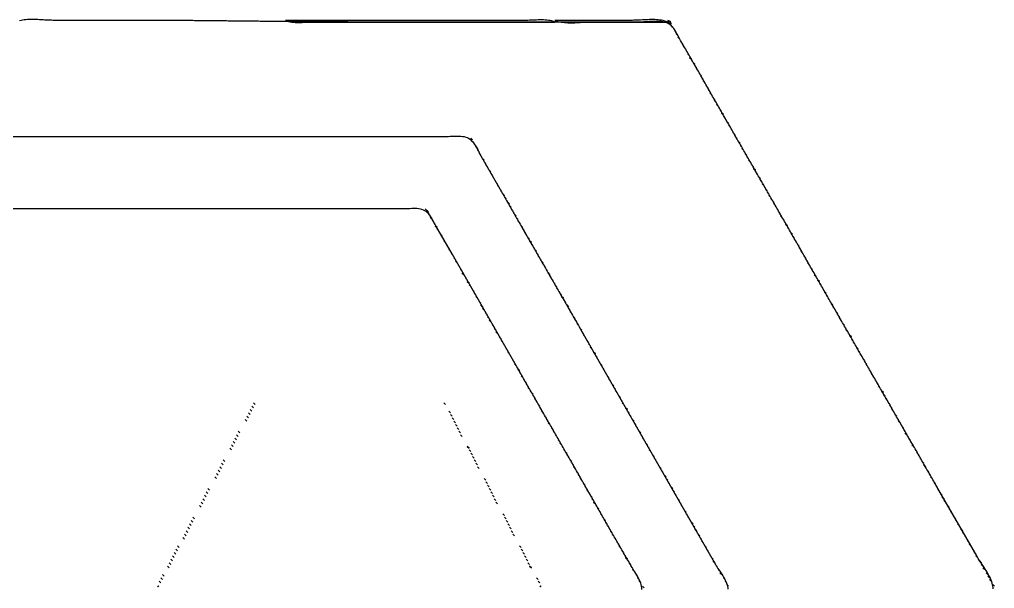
# Model space of a CAD drawing. Extents: x 18 to 1089, y 26 to 701.
# Drawn here: x 510 to 1089, y 363 to 701 of the extents above; entities that cross this region are included whole.
import ezdxf

# ---------------------------------------------------------------- set-up
doc = ezdxf.new("R2010")
doc.units = 0
for name, color, linetype in [('C11', 11, 'CONTINUOUS'), ('C231', 231, 'CONTINUOUS'), ('C240', 240, 'CONTINUOUS'), ('C241', 241, 'CONTINUOUS'), ('C254', 254, 'CONTINUOUS')]:
    doc.layers.add(name, color=color, linetype=linetype)

msp = doc.modelspace()

# ---------------------------------------------------------------- linework, layer by layer
at = {"layer": 'C11'}
for points in [[(897, 697), (898, 696), (897, 697)], [(901, 690), (902, 689), (901, 690)], [(904, 685), (905, 684), (904, 685)], [(908, 678), (909, 677), (908, 678)], [(912, 671), (913, 670), (912, 671)], [(916, 664), (917, 663), (916, 664)], [(920, 657), (921, 656), (920, 657)], [(924, 650), (925, 649), (924, 650)], [(928, 643), (929, 642), (928, 643)], [(931, 638), (932, 637), (931, 638)], [(935, 631), (936, 630), (935, 631)], [(781, 625), (782, 624), (781, 625)], [(939, 624), (940, 623), (939, 624)], [(785, 618), (786, 617), (785, 618)], [(943, 617), (944, 616), (943, 617)], [(789, 611), (790, 610), (789, 611)], [(947, 610), (948, 609), (947, 610)], [(793, 604), (794, 603), (793, 604)], [(951, 603), (952, 602), (951, 603)], [(800, 592), (801, 591), (800, 592)], [(955, 596), (956, 595), (955, 596)], [(958, 591), (959, 590), (958, 591)], [(804, 585), (805, 584), (804, 585)], [(754, 583), (755, 582), (754, 583)], [(962, 584), (963, 583), (962, 584)], [(758, 576), (759, 575), (758, 576)], [(808, 578), (809, 577), (808, 578)], [(966, 577), (967, 576), (966, 577)], [(762, 569), (763, 568), (762, 569)], [(812, 571), (813, 570), (812, 571)], [(970, 570), (971, 569), (970, 570)], [(765, 564), (766, 563), (765, 564)], [(816, 564), (817, 563), (816, 564)], [(974, 563), (975, 562), (974, 563)], [(769, 557), (770, 556), (769, 557)], [(820, 557), (821, 556), (820, 557)], [(978, 556), (979, 555), (978, 556)], [(773, 550), (774, 549), (773, 550)], [(824, 550), (825, 549), (824, 550)], [(982, 549), (983, 548), (982, 549)], [(777, 543), (778, 542), (777, 543)], [(828, 543), (829, 542), (828, 543)], [(985, 544), (986, 543), (985, 544)], [(781, 536), (782, 535), (781, 536)], [(831, 538), (832, 537), (831, 538)], [(989, 537), (990, 536), (989, 537)], [(785, 529), (786, 528), (785, 529)], [(835, 531), (836, 530), (835, 531)], [(993, 530), (994, 529), (993, 530)], [(789, 522), (790, 521), (789, 522)], [(839, 524), (840, 523), (839, 524)], [(997, 523), (998, 522), (997, 523)], [(843, 517), (844, 516), (843, 517)], [(1001, 516), (1002, 515), (1001, 516)], [(793, 515), (794, 514), (793, 515)], [(796, 510), (797, 509), (796, 510)], [(847, 510), (848, 509), (847, 510)], [(1005, 509), (1006, 508), (1005, 509)], [(800, 503), (801, 502), (800, 503)], [(851, 503), (852, 502), (851, 503)], [(1009, 502), (1010, 501), (1009, 502)], [(804, 496), (805, 495), (804, 496)], [(855, 496), (856, 495), (855, 496)], [(808, 489), (809, 488), (808, 489)], [(859, 489), (860, 488), (859, 489)], [(1016, 490), (1017, 489), (1016, 490)], [(812, 482), (813, 481), (812, 482)], [(862, 484), (863, 483), (862, 484)], [(1020, 483), (1021, 482), (1020, 483)], [(816, 475), (817, 474), (816, 475)], [(866, 477), (867, 476), (866, 477)], [(1024, 476), (1025, 475), (1024, 476)], [(648, 471), (649, 470), (648, 471)], [(649, 473), (650, 472), (649, 473)], [(870, 470), (871, 469), (870, 470)], [(1028, 469), (1029, 468), (1028, 469)], [(765, 468), (766, 467), (765, 468)], [(766, 466), (767, 465), (766, 466)], [(767, 464), (768, 463), (767, 464)], [(820, 468), (821, 467), (820, 468)], [(824, 461), (825, 460), (824, 461)], [(874, 463), (875, 462), (874, 463)], [(1032, 462), (1033, 461), (1032, 462)], [(639, 454), (640, 453), (639, 454)], [(640, 456), (641, 455), (640, 456)], [(878, 456), (879, 455), (878, 456)], [(1036, 455), (1037, 454), (1036, 455)], [(776, 447), (777, 446), (776, 447)], [(831, 449), (832, 448), (831, 449)], [(882, 449), (883, 448), (882, 449)], [(1040, 448), (1041, 447), (1040, 448)], [(777, 445), (778, 444), (777, 445)], [(835, 442), (836, 441), (835, 442)], [(886, 442), (887, 441), (886, 442)], [(1043, 443), (1044, 442), (1043, 443)], [(630, 437), (631, 436), (630, 437)], [(631, 439), (632, 438), (631, 439)], [(839, 435), (840, 434), (839, 435)], [(890, 435), (891, 434), (890, 435)], [(1047, 436), (1048, 435), (1047, 436)], [(893, 430), (894, 429), (893, 430)], [(1051, 429), (1052, 428), (1051, 429)], [(786, 428), (787, 427), (786, 428)], [(787, 426), (788, 425), (787, 426)], [(788, 424), (789, 423), (788, 424)], [(843, 428), (844, 427), (843, 428)], [(897, 423), (898, 422), (897, 423)], [(621, 420), (622, 419), (621, 420)], [(622, 422), (623, 421), (622, 422)], [(847, 421), (848, 420), (847, 421)], [(1055, 422), (1056, 421), (1055, 422)], [(851, 414), (852, 413), (851, 414)], [(901, 416), (902, 415), (901, 416)], [(1059, 415), (1060, 414), (1059, 415)], [(797, 407), (798, 406), (797, 407)], [(855, 407), (856, 406), (855, 407)], [(905, 409), (906, 408), (905, 409)], [(1063, 408), (1064, 407), (1063, 408)], [(612, 403), (613, 402), (612, 403)], [(613, 405), (614, 404), (613, 405)], [(798, 405), (799, 404), (798, 405)], [(859, 400), (860, 399), (859, 400)], [(909, 402), (910, 401), (909, 402)], [(1067, 401), (1068, 400), (1067, 401)], [(862, 395), (863, 394), (862, 395)], [(913, 395), (914, 394), (913, 395)], [(1070, 396), (1071, 395), (1070, 396)], [(604, 388), (605, 387), (604, 388)], [(807, 388), (808, 387), (807, 388)], [(866, 388), (867, 387), (866, 388)], [(917, 388), (918, 387), (917, 388)], [(1074, 389), (1075, 388), (1074, 389)], [(603, 386), (604, 385), (603, 386)], [(808, 386), (809, 385), (808, 386)], [(870, 381), (871, 380), (870, 381)], [(921, 381), (922, 380), (921, 381)], [(1078, 382), (1079, 381), (1078, 382)], [(595, 371), (596, 370), (595, 371)], [(874, 374), (875, 373), (874, 374)], [(1082, 375), (1083, 374), (1082, 375)], [(594, 369), (595, 368), (594, 369)], [(817, 369), (818, 368), (817, 369)], [(818, 367), (819, 366), (818, 367)], [(878, 367), (879, 366), (878, 367)], [(928, 369), (929, 368), (928, 369)], [(1086, 368), (1087, 367), (1086, 368)], [(592.3333, 364.3333), (592.6667, 363.6666)], [(592.6666, 363.6666), (592.3333, 364.3333)]]:
    msp.add_lwpolyline(points, dxfattribs=at)
at = {"layer": 'C231'}
for points in [[(899, 694), (900, 693), (899, 694)], [(918, 661), (919, 660), (918, 661)], [(922, 654), (923, 653), (922, 654)], [(926, 647), (927, 646), (926, 647)], [(779, 628), (780, 627), (779, 628)], [(945, 614), (946, 613), (945, 614)], [(949, 607), (950, 606), (949, 607)], [(953, 600), (954, 599), (953, 600)], [(798, 595), (799, 594), (798, 595)], [(957, 593), (958, 592), (957, 593)], [(752, 587), (753, 586), (752, 587)], [(802, 588), (803, 587), (802, 588)], [(756, 580), (757, 579), (756, 580)], [(806, 581), (807, 580), (806, 581)], [(810, 574), (811, 573), (810, 574)], [(760, 573), (761, 572), (760, 573)], [(972, 567), (973, 566), (972, 567)], [(976, 560), (977, 559), (976, 560)], [(980, 553), (981, 552), (980, 553)], [(984, 546), (985, 545), (984, 546)], [(829, 541), (830, 540), (829, 541)], [(783, 533), (784, 532), (783, 533)], [(833, 534), (834, 533), (833, 534)], [(837, 527), (838, 526), (837, 527)], [(787, 526), (788, 525), (787, 526)], [(791, 519), (792, 518), (791, 519)], [(841, 520), (842, 519), (841, 520)], [(795, 512), (796, 511), (795, 512)], [(1003, 513), (1004, 512), (1003, 513)], [(1007, 506), (1008, 505), (1007, 506)], [(1011, 499), (1012, 498), (1011, 499)], [(814, 479), (815, 478), (814, 479)], [(864, 480), (865, 479), (864, 480)], [(818, 472), (819, 471), (818, 472)], [(868, 473), (869, 472), (868, 473)], [(645, 465), (646, 464), (645, 465)], [(822, 465), (823, 464), (822, 465)], [(872, 466), (873, 465), (872, 466)], [(1030, 466), (1031, 465), (1030, 466)], [(644, 463), (645, 462), (644, 463)], [(826, 458), (827, 457), (826, 458)], [(876, 459), (877, 458), (876, 459)], [(1034, 459), (1035, 458), (1034, 459)], [(771, 456), (772, 455), (771, 456)], [(772, 454), (773, 453), (772, 454)], [(1038, 452), (1039, 451), (1038, 452)], [(635, 446), (636, 445), (635, 446)], [(636, 448), (637, 447), (636, 448)], [(781, 437), (782, 436), (781, 437)], [(782, 435), (783, 434), (782, 435)], [(626, 429), (627, 428), (626, 429)], [(627, 431), (628, 430), (627, 431)], [(845, 425), (846, 424), (845, 425)], [(895, 426), (896, 425), (895, 426)], [(791, 418), (792, 417), (791, 418)], [(849, 418), (850, 417), (849, 418)], [(899, 419), (900, 418), (899, 419)], [(1057, 419), (1058, 418), (1057, 419)], [(617, 412), (618, 411), (617, 412)], [(618, 414), (619, 413), (618, 414)], [(792, 416), (793, 415), (792, 416)], [(903, 412), (904, 411), (903, 412)], [(1061, 412), (1062, 411), (1061, 412)], [(853, 411), (854, 410), (853, 411)], [(857, 404), (858, 403), (857, 404)], [(907, 405), (908, 404), (907, 405)], [(1065, 405), (1066, 404), (1065, 405)], [(608, 395), (609, 394), (608, 395)], [(802, 397), (803, 396), (802, 397)], [(803, 395), (804, 394), (803, 395)], [(599, 378), (600, 377), (599, 378)], [(812, 378), (813, 377), (812, 378)], [(813, 376), (814, 375), (813, 376)], [(876, 371), (877, 370), (876, 371)], [(926, 372), (927, 371), (926, 372)], [(1084, 372), (1085, 371), (1084, 372)], [(930, 365), (931, 364), (930, 365)], [(1088, 365), (1089, 364), (1088, 365)], [(880, 364), (881, 363), (880, 364)]]:
    msp.add_lwpolyline(points, dxfattribs=at)
at = {"layer": 'C240'}
for points in [[(902.6033, 688), (902.1402, 688.8158), (901.6758, 689.6859), (901.2042, 690.5948), (900.7195, 691.527), (900.2161, 692.4668), (899.688, 693.3988), (899.1295, 694.3074), (898.5348, 695.177), (897.8981, 695.9921), (897.2135, 696.7371), (896.4753, 697.3966), (895.6777, 697.9549), (894.8148, 698.3966), (893.9696, 698.7061), (893.0743, 698.95), (892.1353, 699.1346), (891.1594, 699.266), (890.1533, 699.3507), (889.1236, 699.395), (888.0771, 699.4051), (887.0203, 699.3873), (885.9601, 699.348), (884.9029, 699.2935), (883.8556, 699.2301), (882.8248, 699.1641), (881.8171, 699.1017), (880.8393, 699.0494), (879.898, 699.0134), (879, 699), (842, 699), (716, 699), (714.9998, 699.0001), (713.9996, 699.0005), (712.9995, 699.0013), (711.9994, 699.0023), (710.9993, 699.0035), (709.9993, 699.0051), (708.9992, 699.0069), (707.9992, 699.009), (706.9992, 699.0113), (705.9992, 699.0139), (704.9992, 699.0168), (703.9992, 699.0199), (702.9993, 699.0232), (701.9993, 699.0268), (700.9994, 699.0307), (699.9995, 699.0347), (698.9996, 699.039), (697.9997, 699.0435), (696.9999, 699.0482), (696, 699.0532), (695.0002, 699.0583), (694.0003, 699.0637), (693.0005, 699.0692), (692.0007, 699.075), (691.0009, 699.081), (690.0011, 699.0871), (689.0014, 699.0934), (688.0016, 699.1), (687.0018, 699.1066), (686.0021, 699.1135), (685.0024, 699.1206), (684.0026, 699.1278), (683.0029, 699.1351), (682.0032, 699.1427), (681.0035, 699.1503), (680.0038, 699.1582), (679.0041, 699.1661), (678.0044, 699.1743), (677.0047, 699.1825), (676.0051, 699.1909), (675.0054, 699.1994), (674.0057, 699.2081), (673.0061, 699.2168), (672.0064, 699.2257), (671.0068, 699.2347), (670.0071, 699.2438), (669.0075, 699.253), (668.0078, 699.2623), (667.0082, 699.2717), (666.0086, 699.2812), (665.0089, 699.2908), (664.0093, 699.3005), (663.0097, 699.3102), (662.01, 699.32), (661.0104, 699.3299), (660.0108, 699.3399), (659.0111, 699.3499), (658.0115, 699.36), (657.0118, 699.3702), (656.0122, 699.3804), (655.0126, 699.3906), (654.0129, 699.4009), (653.0133, 699.4112), (652.0136, 699.4216), (651.014, 699.432), (650.0143, 699.4424), (649.0147, 699.4528), (648.015, 699.4633), (647.0153, 699.4737), (646.0156, 699.4842), (645.016, 699.4947), (644.0163, 699.5052), (643.0166, 699.5157), (642.0169, 699.5262), (641.0172, 699.5366), (640.0174, 699.5471), (639.0177, 699.5575), (638.018, 699.5679), (637.0182, 699.5783), (636.0185, 699.5887), (635.0187, 699.599), (634.019, 699.6093), (633.0192, 699.6195), (632.0194, 699.6297), (631.0196, 699.6399), (630.0198, 699.65), (629.02, 699.66), (628.0201, 699.67), (627.0203, 699.6799), (626.0204, 699.6897), (625.0205, 699.6994), (624.0206, 699.7091), (623.0207, 699.7187), (622.0208, 699.7282), (621.0209, 699.7376), (620.0209, 699.7469), (619.021, 699.7561), (618.021, 699.7652), (617.021, 699.7742), (616.021, 699.7831), (615.021, 699.7918), (614.0209, 699.8005), (613.0209, 699.809), (612.0208, 699.8174), (611.0207, 699.8256), (610.0206, 699.8338), (609.0205, 699.8417), (608.0203, 699.8496), (607.0201, 699.8572), (606.0199, 699.8648), (605.0197, 699.8721), (604.0195, 699.8793), (603.0192, 699.8864), (602.019, 699.8933), (601.0187, 699.8999), (600.0183, 699.9065), (599.018, 699.9128), (598.0176, 699.9189), (597.0172, 699.9249), (596.0168, 699.9307), (595.0164, 699.9362), (594.0159, 699.9416), (593.0154, 699.9467), (592.0149, 699.9517), (591.0144, 699.9564), (590.0138, 699.9609), (589.0132, 699.9652), (588.0126, 699.9692), (587.012, 699.9731), (586.0113, 699.9767), (585.0106, 699.98), (584.0099, 699.9831), (583.0091, 699.986), (582.0084, 699.9886), (581.0075, 699.9909), (580.0067, 699.993), (579.0058, 699.9948), (578.0049, 699.9964), (577.004, 699.9976), (576.003, 699.9986), (575.002, 699.9994), (574.001, 699.9998), (573, 700), (530, 700), (529.0701, 700.0093), (528.1167, 700.0352), (527.1425, 700.0745), (526.1503, 700.124), (525.1429, 700.1804), (524.1231, 700.2406), (523.0937, 700.3013), (522.0574, 700.3594), (521.0171, 700.4116), (519.9756, 700.4548), (518.9356, 700.4856), (517.8999, 700.501), (516.8713, 700.4977), (515.8526, 700.4725), (514.8465, 700.4222), (513.856, 700.3436), (512.8837, 700.2335), (511.9324, 700.0887), (511.005, 699.9059), (510.1042, 699.6821)], [(668, 700), (668.9016, 699.6623), (669.8342, 699.3883), (670.7938, 699.1722), (671.7767, 699.0081), (672.7791, 698.8904), (673.7971, 698.8132), (674.8269, 698.7707), (675.8648, 698.7572), (676.9069, 698.767), (677.9494, 698.7941), (678.9885, 698.833), (680.0205, 698.8777), (681.0414, 698.9225), (682.0475, 698.9617), (683.0349, 698.9894), (684, 699), (716, 699), (828, 699), (827.0983, 699.3376), (826.1657, 699.6116), (825.206, 699.8277), (824.2231, 699.9918), (823.2208, 700.1095), (822.2028, 700.1867), (821.1729, 700.2292), (820.135, 700.2427), (819.0929, 700.2329), (818.0504, 700.2058), (817.0113, 700.1669), (815.9794, 700.1222), (814.9585, 700.0774), (813.9524, 700.0382), (812.965, 700.0105), (812, 700), (780, 700), (668, 700)], [(828, 700), (828.8678, 699.6698), (829.7689, 699.3904), (830.7001, 699.1583), (831.6582, 698.9698), (832.6401, 698.8214), (833.6426, 698.7096), (834.6626, 698.6308), (835.6968, 698.5815), (836.7421, 698.558), (837.7954, 698.5568), (838.8534, 698.5744), (839.9131, 698.6072), (840.9712, 698.6517), (842.0245, 698.7043), (843.07, 698.7614), (844.1044, 698.8194), (845.1246, 698.8749), (846.1275, 698.9243), (847.1097, 698.964), (848.0683, 698.9904), (849, 699), (895, 699), (894.1321, 699.3301), (893.231, 699.6095), (892.2998, 699.8416), (891.3417, 700.0301), (890.3598, 700.1785), (889.3573, 700.2903), (888.3374, 700.3691), (887.3031, 700.4184), (886.2578, 700.4419), (885.2045, 700.4431), (884.1465, 700.4255), (883.0868, 700.3927), (882.0287, 700.3482), (880.9754, 700.2956), (879.9299, 700.2385), (878.8954, 700.1805), (877.8752, 700.125), (876.8724, 700.0756), (875.8901, 700.0359), (874.9316, 700.0095), (874, 700), (828, 700)], [(918.1504, 661), (917.6523, 661.8728), (917.1544, 662.7459), (916.6568, 663.6191), (916.1592, 664.4923), (915.6618, 665.3656), (915.1644, 666.239), (914.6669, 667.1123), (914.1694, 667.9856), (913.6718, 668.8589), (913.1741, 669.7321), (912.6761, 670.6051), (912.178, 671.4781), (911.6795, 672.3509), (911.1806, 673.2234), (910.6814, 674.0958), (910.1818, 674.9679), (909.6817, 675.8397), (909.181, 676.7112), (908.6798, 677.5824), (908.178, 678.4532), (907.6755, 679.3236), (907.1722, 680.1936), (906.6682, 681.0632), (906.1634, 681.9322), (905.6578, 682.8008), (905.1513, 683.6688), (904.6438, 684.5363), (904.1353, 685.4032), (903.6257, 686.2694), (903.1151, 687.135), (902.6034, 688)], [(1078.4214, 382), (1055.4214, 422), (1054.9216, 422.8714), (1054.422, 423.7428), (1053.9223, 424.6142), (1053.4225, 425.4855), (1052.9227, 426.3568), (1052.4228, 427.2281), (1051.9229, 428.0994), (1051.4229, 428.9706), (1050.9229, 429.8418), (1050.4228, 430.713), (1049.9227, 431.5842), (1049.4225, 432.4553), (1048.9223, 433.3264), (1048.422, 434.1975), (1047.9218, 435.0685), (1047.4214, 435.9396), (1046.921, 436.8106), (1046.4206, 437.6816), (1045.9202, 438.5525), (1045.4197, 439.4235), (1044.9191, 440.2944), (1044.4185, 441.1653), (1043.9179, 442.0362), (1043.4173, 442.907), (1042.9166, 443.7779), (1042.4159, 444.6487), (1041.9151, 445.5195), (1041.4144, 446.3903), (1040.9136, 447.2611), (1040.4127, 448.1318), (1039.9118, 449.0026), (1039.4109, 449.8733), (1038.91, 450.744), (1038.4091, 451.6147), (1037.9081, 452.4854), (1037.4071, 453.356), (1036.906, 454.2267), (1036.405, 455.0973), (1035.9039, 455.9679), (1035.4028, 456.8385), (1034.9017, 457.7091), (1034.4005, 458.5797), (1033.8994, 459.4503), (1033.3982, 460.3208), (1032.897, 461.1914), (1032.3958, 462.0619), (1031.8946, 462.9325), (1031.3933, 463.803), (1030.892, 464.6735), (1030.3908, 465.544), (1029.8895, 466.4145), (1029.3882, 467.285), (1028.8869, 468.1555), (1028.3856, 469.026), (1027.8842, 469.8965), (1027.3829, 470.767), (1026.8815, 471.6375), (1026.3802, 472.5079), (1025.8788, 473.3784), (1025.3775, 474.2489), (1024.8761, 475.1193), (1024.3747, 475.9898), (1023.8734, 476.8602), (1023.372, 477.7307), (1022.8706, 478.6012), (1022.3692, 479.4716), (1021.8678, 480.3421), (1021.3665, 481.2125), (1020.8651, 482.083), (1020.3637, 482.9535), (1019.8624, 483.8239), (1019.361, 484.6944), (1018.8597, 485.5649), (1018.3583, 486.4353), (1017.857, 487.3058), (1017.3556, 488.1763), (1016.8543, 489.0468), (1016.353, 489.9173), (1015.8517, 490.7878), (1015.3504, 491.6583), (1014.8491, 492.5288), (1014.3479, 493.3993), (1013.8466, 494.2698), (1013.3454, 495.1404), (1012.8442, 496.0109), (1012.343, 496.8815), (1011.8418, 497.7521), (1011.3406, 498.6226), (1010.8395, 499.4932), (1010.3384, 500.3638), (1009.8373, 501.2344), (1009.3362, 502.1051), (1008.8351, 502.9757), (1008.3341, 503.8464), (1007.8331, 504.717), (1007.3321, 505.5877), (1006.8311, 506.4584), (1006.3302, 507.3291), (1005.8293, 508.1998), (1005.3284, 509.0706), (1004.8276, 509.9413), (1004.3268, 510.8121), (1003.826, 511.6829), (1003.3252, 512.5537), (1002.8245, 513.4245), (1002.3238, 514.2954), (1001.8232, 515.1662), (1001.3226, 516.0371), (1000.822, 516.908), (1000.3215, 517.779), (999.821, 518.6499), (999.3205, 519.5209), (998.8201, 520.3919), (998.3197, 521.2629), (997.8194, 522.1339), (997.3191, 523.005), (996.8188, 523.8761), (996.3186, 524.7472), (995.8184, 525.6183), (995.3183, 526.4895), (994.8182, 527.3607), (994.3182, 528.2319), (993.8182, 529.1031), (993.3183, 529.9744), (992.8184, 530.8457), (992.3186, 531.717), (991.8188, 532.5884), (991.3191, 533.4598), (990.8194, 534.3312), (990.3198, 535.2026), (989.8202, 536.0741), (989.3207, 536.9456), (988.8213, 537.8171), (988.3219, 538.6887), (987.8226, 539.5603), (987.3233, 540.4319), (986.8241, 541.3036), (986.3249, 542.1753), (985.8258, 543.0471), (985.3268, 543.9188), (984.8278, 544.7906), (984.3289, 545.6625), (983.8301, 546.5344), (983.3313, 547.4063), (982.8326, 548.2782), (982.334, 549.1502), (981.8354, 550.0223), (981.3369, 550.8943), (980.8385, 551.7664), (980.3401, 552.6386), (979.8418, 553.5108), (979.3436, 554.383), (978.8455, 555.2553), (978.3474, 556.1276), (977.8495, 557), (977.3498, 557.8751), (976.8501, 558.7502), (976.3503, 559.6252), (975.8504, 560.5002), (975.3504, 561.3751), (974.8503, 562.25), (974.3501, 563.1248), (973.8498, 563.9995), (973.3494, 564.8742), (972.8489, 565.7489), (972.3483, 566.6234), (971.8477, 567.498), (971.3469, 568.3725), (970.8461, 569.2469), (970.3452, 570.1213), (969.8442, 570.9957), (969.3431, 571.87), (968.842, 572.7442), (968.3407, 573.6184), (967.8394, 574.4926), (967.3381, 575.3667), (966.8366, 576.2408), (966.3351, 577.1149), (965.8336, 577.9889), (965.3319, 578.8629), (964.8302, 579.7368), (964.3285, 580.6107), (963.8267, 581.4846), (963.3248, 582.3584), (962.8229, 583.2322), (962.3209, 584.106), (961.8189, 584.9798), (961.3168, 585.8535), (960.8147, 586.7272), (960.3125, 587.6008), (959.8103, 588.4745), (959.308, 589.3481), (958.8057, 590.2217), (958.3034, 591.0952), (957.801, 591.9688), (957.2986, 592.8423), (956.7961, 593.7158), (956.2936, 594.5893), (955.7911, 595.4628), (955.2886, 596.3362), (954.786, 597.2097), (954.2835, 598.0831), (953.7809, 598.9565), (953.2782, 599.8299), (952.7756, 600.7033), (952.2729, 601.5767), (951.7702, 602.45), (951.2675, 603.3234), (950.7648, 604.1968), (950.2621, 605.0701), (949.7594, 605.9435), (949.2567, 606.8168), (948.7539, 607.6901), (948.2512, 608.5635), (947.7485, 609.4368), (947.2457, 610.3101), (946.743, 611.1835), (946.2403, 612.0568), (945.7376, 612.9302), (945.2348, 613.8035), (944.7321, 614.6769), (944.2294, 615.5502), (943.7268, 616.4236), (943.2241, 617.297), (942.7215, 618.1704), (942.2188, 619.0438), (941.7162, 619.9172), (941.2136, 620.7906), (940.7111, 621.664), (940.2086, 622.5375), (939.706, 623.4109), (939.2036, 624.2844), (938.7011, 625.1579), (938.1987, 626.0315), (937.6963, 626.905), (937.194, 627.7786), (936.6917, 628.6521), (936.1895, 629.5258), (935.6872, 630.3994), (935.1851, 631.273), (934.6829, 632.1467), (934.1809, 633.0204), (933.6788, 633.8942), (933.1769, 634.768), (932.6749, 635.6418), (932.1731, 636.5156), (931.6713, 637.3894), (931.1695, 638.2633), (930.6678, 639.1373), (930.1662, 640.0113), (929.6646, 640.8853), (929.1631, 641.7593), (928.6617, 642.6334), (928.1603, 643.5075), (927.659, 644.3817), (927.1578, 645.2559), (926.6567, 646.1301), (926.1556, 647.0044), (925.6546, 647.8788), (925.1537, 648.7531), (924.6529, 649.6276), (924.1521, 650.5021), (923.6515, 651.3766), (923.1509, 652.2512), (922.6504, 653.1258), (922.1501, 654.0005), (921.6498, 654.8752), (921.1496, 655.75), (920.6495, 656.6248), (920.1495, 657.4998), (919.6495, 658.3747), (919.1497, 659.2497), (918.65, 660.1248), (918.1505, 661)], [(251, 631), (623, 631), (731, 631), (762, 631), (762.9199, 631.014), (763.8808, 631.0508), (764.8753, 631.1024), (765.8959, 631.1611), (766.935, 631.2189), (767.9854, 631.2679), (769.0395, 631.3002), (770.0898, 631.3079), (771.1289, 631.2832), (772.1494, 631.2181), (773.1438, 631.1048), (774.1046, 630.9354), (775.0244, 630.7019), (775.8958, 630.3966), (776.783, 629.9572), (777.5992, 629.4028), (778.3507, 628.7493), (779.0443, 628.0122), (779.6862, 627.2075), (780.283, 626.3507), (780.8412, 625.4578), (781.3674, 624.5443), (781.8679, 623.626), (782.3493, 622.7187), (782.8181, 621.8381), (783.2809, 621)], [(783.2809, 621), (795.2809, 600), (795.7789, 599.1258), (796.2773, 598.2517), (796.7758, 597.3777), (797.2744, 596.5038), (797.7733, 595.63), (798.2722, 594.7563), (798.7714, 593.8826), (799.2706, 593.009), (799.77, 592.1355), (800.2696, 591.2621), (800.7693, 590.3888), (801.2691, 589.5155), (801.769, 588.6423), (802.2691, 587.7692), (802.7693, 586.8961), (803.2696, 586.0231), (803.7701, 585.1502), (804.2706, 584.2773), (804.7713, 583.4045), (805.2721, 582.5318), (805.773, 581.6591), (806.274, 580.7865), (806.7751, 579.9139), (807.2762, 579.0414), (807.7775, 578.1689), (808.2789, 577.2965), (808.7804, 576.4242), (809.2819, 575.5518), (809.7835, 574.6796), (810.2853, 573.8073), (810.787, 572.9351), (811.2889, 572.063), (811.7908, 571.1909), (812.2928, 570.3188), (812.7949, 569.4468), (813.297, 568.5748), (813.7992, 567.7028), (814.3014, 566.8309), (814.8037, 565.959), (815.306, 565.0871), (815.8084, 564.2152), (816.3108, 563.3434), (816.8133, 562.4716), (817.3158, 561.5998), (817.8184, 560.728), (818.3209, 559.8562), (818.8235, 558.9845), (819.3261, 558.1128), (819.8288, 557.2411), (820.3314, 556.3694), (820.8341, 555.4977), (821.3368, 554.626), (821.8395, 553.7543), (822.3422, 552.8826), (822.8449, 552.0109), (823.3476, 551.1393), (823.8503, 550.2676), (824.353, 549.3959), (824.8557, 548.5242), (825.3584, 547.6525), (825.8611, 546.7809), (826.3637, 545.9092), (826.8664, 545.0374), (827.369, 544.1657), (827.8715, 543.294), (828.3741, 542.4222), (828.8766, 541.5504), (829.3791, 540.6786), (829.8815, 539.8068), (830.3839, 538.935), (830.8863, 538.0631), (831.3886, 537.1913), (831.8909, 536.3193), (832.3931, 535.4474), (832.8952, 534.5754), (833.3973, 533.7034), (833.8993, 532.8314), (834.4013, 531.9593), (834.9032, 531.0872), (835.405, 530.215), (835.9068, 529.3429), (836.4084, 528.4706), (836.91, 527.5983), (837.4115, 526.726), (837.9129, 525.8537), (838.4143, 524.9812), (838.9155, 524.1088), (839.4166, 523.2363), (839.9177, 522.3637), (840.4186, 521.4911), (840.9194, 520.6184), (841.4201, 519.7456), (841.9208, 518.8728), (842.4213, 518)], [(858.2808, 402), (857.7841, 402.8715), (857.2874, 403.7431), (856.7906, 404.6145), (856.2938, 405.486), (855.7968, 406.3574), (855.2998, 407.2288), (854.8028, 408.1001), (854.3056, 408.9714), (853.8084, 409.8426), (853.3112, 410.7138), (852.8139, 411.585), (852.3165, 412.4562), (851.819, 413.3273), (851.3215, 414.1983), (850.8239, 415.0693), (850.3263, 415.9403), (849.8286, 416.8113), (849.3309, 417.6822), (848.8331, 418.5531), (848.3352, 419.424), (847.8373, 420.2948), (847.3394, 421.1656), (846.8414, 422.0364), (846.3433, 422.9071), (845.8452, 423.7778), (845.347, 424.6485), (844.8488, 425.5191), (844.3505, 426.3898), (843.8522, 427.2604), (843.3539, 428.1309), (842.8555, 429.0015), (842.357, 429.872), (841.8586, 430.7425), (841.36, 431.6129), (840.8615, 432.4834), (840.3629, 433.3538), (839.8642, 434.2242), (839.3655, 435.0946), (838.8668, 435.9649), (838.3681, 436.8352), (837.8693, 437.7055), (837.3704, 438.5758), (836.8716, 439.4461), (836.3727, 440.3164), (835.8738, 441.1866), (835.3748, 442.0568), (834.8759, 442.927), (834.3768, 443.7972), (833.8778, 444.6674), (833.3787, 445.5375), (832.8797, 446.4077), (832.3806, 447.2778), (831.8814, 448.1479), (831.3823, 449.018), (830.8831, 449.8881), (830.3839, 450.7581), (829.8847, 451.6282), (829.3854, 452.4983), (828.8862, 453.3683), (828.3869, 454.2383), (827.8876, 455.1084), (827.3883, 455.9784), (826.889, 456.8484), (826.3897, 457.7184), (825.8903, 458.5884), (825.391, 459.4584), (824.8916, 460.3283), (824.3923, 461.1983), (823.8929, 462.0683), (823.3935, 462.9383), (822.8941, 463.8082), (822.3947, 464.6782), (821.8953, 465.5481), (821.3959, 466.4181), (820.8965, 467.2881), (820.3971, 468.158), (819.8977, 469.028), (819.3983, 469.8979), (818.8989, 470.7679), (818.3995, 471.6379), (817.9001, 472.5078), (817.4007, 473.3778), (816.9013, 474.2478), (816.4019, 475.1177), (815.9025, 475.9877), (815.4032, 476.8577), (814.9038, 477.7277), (814.4045, 478.5977), (813.9051, 479.4677), (813.4058, 480.3377), (812.9065, 481.2077), (812.4072, 482.0778), (811.9079, 482.9478), (811.4086, 483.8179), (810.9094, 484.6879), (810.4102, 485.558), (809.911, 486.4281), (809.4118, 487.2982), (808.9126, 488.1683), (808.4134, 489.0384), (807.9143, 489.9085), (807.4152, 490.7787), (806.9161, 491.6489), (806.4171, 492.519), (805.9181, 493.3892), (805.4191, 494.2595), (804.9201, 495.1297), (804.4212, 496), (767.1497, 561), (757.2809, 578), (756.815, 578.8441), (756.3442, 579.7298), (755.8617, 580.6414), (755.361, 581.563), (754.8355, 582.4789), (754.2785, 583.3733), (753.6834, 584.2306), (753.0436, 585.0348), (752.3525, 585.7704), (751.6036, 586.4214), (750.7901, 586.9722), (749.9625, 587.3836), (749.0706, 587.7001), (748.1248, 587.9323), (747.1356, 588.0911), (746.1133, 588.1873), (745.0684, 588.2317), (744.0114, 588.2351), (742.9528, 588.2083), (741.9029, 588.1621), (740.8722, 588.1074), (739.8712, 588.0549), (738.9103, 588.0155), (738, 588), (710, 588), (606, 588), (525, 588), (503, 588)], [(842.4213, 518), (904.4213, 410), (923.2809, 377), (923.7478, 376.209), (924.2527, 375.4005), (924.7871, 374.5758), (925.3427, 373.7363), (925.9112, 372.8833), (926.4842, 372.0181), (927.0535, 371.1423), (927.6108, 370.257), (928.1477, 369.3637), (928.6559, 368.4637), (929.1271, 367.5585), (929.5529, 366.6492), (929.9252, 365.7374), (930.2356, 364.8243), (930.4757, 363.9114), (930.6373, 363), (930.6948, 362.1808)], [(873.2808, 376), (872.7857, 376.8695), (872.2897, 377.7385), (871.7927, 378.607), (871.2949, 379.475), (870.7964, 380.3426), (870.2972, 381.2097), (869.7973, 382.0765), (869.2968, 382.9429), (868.7959, 383.8091), (868.2945, 384.675), (867.7928, 385.5407), (867.2907, 386.4062), (866.7885, 387.2716), (866.2861, 388.1369), (865.7835, 389.0022), (865.281, 389.8674), (864.7785, 390.7326), (864.2761, 391.5979), (863.7739, 392.4633), (863.272, 393.3288), (862.7703, 394.1945), (862.2691, 395.0604), (861.7682, 395.9266), (861.2679, 396.793), (860.7682, 397.6598), (860.2692, 398.5269), (859.7708, 399.3945), (859.2733, 400.2625), (858.7766, 401.131), (858.2809, 402)], [(1088.1403, 362.4638), (1088.1488, 363.2479), (1088.0764, 364), (1087.9012, 364.9037), (1087.6596, 365.8179), (1087.3574, 366.7408), (1087.0002, 367.6706), (1086.5936, 368.6053), (1086.1433, 369.5434), (1085.6549, 370.4828), (1085.1342, 371.4218), (1084.5868, 372.3586), (1084.0183, 373.2914), (1083.4344, 374.2184), (1082.8409, 375.1377), (1082.2432, 376.0476), (1081.6471, 376.9462), (1081.0583, 377.8318), (1080.4824, 378.7024), (1079.9251, 379.5564), (1079.3921, 380.3918), (1078.8889, 381.207), (1078.4214, 382)], [(879.6203, 363), (879.4791, 363.9755), (879.2482, 364.9501), (878.938, 365.9224), (878.559, 366.8906), (878.1216, 367.8532), (877.6363, 368.8086), (877.1135, 369.7551), (876.5636, 370.6912), (875.9971, 371.6154), (875.4244, 372.5259), (874.856, 373.4212), (874.3023, 374.2997), (873.7738, 375.1598), (873.2809, 376)], [(879.6573, 362.086), (879.6204, 363)]]:
    msp.add_lwpolyline(points, dxfattribs=at)
at = {"layer": 'C241'}
for points in [[(895, 700), (895.3973, 698.8758), (895.8757, 698.3974), (897, 698), (896.6026, 699.124), (896.1241, 699.6025), (895, 700)], [(900, 692), (901, 691), (900, 692)], [(903, 687), (904, 686), (903, 687)], [(907, 680), (908, 679), (907, 680)], [(911, 673), (912, 672), (911, 673)], [(915, 666), (916, 665), (915, 666)], [(919, 659), (920, 658), (919, 659)], [(923, 652), (924, 651), (923, 652)], [(927, 645), (928, 644), (927, 645)], [(930, 640), (931, 639), (930, 640)], [(934, 633), (935, 632), (934, 633)], [(778, 630), (779, 629), (778, 630)], [(938, 626), (939, 625), (938, 626)], [(782, 623), (783, 622), (782, 623)], [(786, 616), (787, 615), (786, 616)], [(942, 619), (943, 618), (942, 619)], [(790, 609), (791, 608), (790, 609)], [(946, 612), (947, 611), (946, 612)], [(950, 605), (951, 604), (950, 605)], [(794, 602), (795, 601), (794, 602)], [(797, 597), (798, 596), (797, 597)], [(954, 598), (955, 597), (954, 598)], [(751, 588), (752, 587), (751, 588)], [(753, 585), (754, 584), (753, 585)], [(801, 590), (802, 589), (801, 590)], [(961, 586), (962, 585), (961, 586)], [(805, 583), (806, 582), (805, 583)], [(965, 579), (966, 578), (965, 579)], [(757, 578), (758, 577), (757, 578)], [(809, 576), (810, 575), (809, 576)], [(761, 571), (762, 570), (761, 571)], [(813, 569), (814, 568), (813, 569)], [(969, 572), (970, 571), (969, 572)], [(764, 566), (765, 565), (764, 566)], [(817, 562), (818, 561), (817, 562)], [(973, 565), (974, 564), (973, 565)], [(768, 559), (769, 558), (768, 559)], [(977, 558), (978, 557), (977, 558)], [(772, 552), (773, 551), (772, 552)], [(821, 555), (822, 554), (821, 555)], [(981, 551), (982, 550), (981, 551)], [(776, 545), (777, 544), (776, 545)], [(825, 548), (826, 547), (825, 548)], [(988, 539), (989, 538), (988, 539)], [(780, 538), (781, 537), (780, 538)], [(832, 536), (833, 535), (832, 536)], [(784, 531), (785, 530), (784, 531)], [(836, 529), (837, 528), (836, 529)], [(992, 532), (993, 531), (992, 532)], [(788, 524), (789, 523), (788, 524)], [(840, 522), (841, 521), (840, 522)], [(996, 525), (997, 524), (996, 525)], [(792, 517), (793, 516), (792, 517)], [(1000, 518), (1001, 517), (1000, 518)], [(844, 515), (845, 514), (844, 515)], [(1004, 511), (1005, 510), (1004, 511)], [(799, 505), (800, 504), (799, 505)], [(848, 508), (849, 507), (848, 508)], [(1008, 504), (1009, 503), (1008, 504)], [(803, 498), (804, 497), (803, 498)], [(852, 501), (853, 500), (852, 501)], [(856, 494), (857, 493), (856, 494)], [(1012, 497), (1013, 496), (1012, 497)], [(807, 491), (808, 490), (807, 491)], [(860, 487), (861, 486), (860, 487)], [(1015, 492), (1016, 491), (1015, 492)], [(811, 484), (812, 483), (811, 484)], [(863, 482), (864, 481), (863, 482)], [(1019, 485), (1020, 484), (1019, 485)], [(815, 477), (816, 476), (815, 477)], [(867, 475), (868, 474), (867, 475)], [(1023, 478), (1024, 477), (1023, 478)], [(647, 469), (648, 468), (647, 469)], [(819, 470), (820, 469), (819, 470)], [(1027, 471), (1028, 470), (1027, 471)], [(646, 467), (647, 466), (646, 467)], [(871, 468), (872, 467), (871, 468)], [(1031, 464), (1032, 463), (1031, 464)], [(768, 462), (769, 461), (768, 462)], [(769, 460), (770, 459), (769, 460)], [(770, 458), (771, 457), (770, 458)], [(823, 463), (824, 462), (823, 463)], [(875, 461), (876, 460), (875, 461)], [(638, 452), (639, 451), (638, 452)], [(827, 456), (828, 455), (827, 456)], [(879, 454), (880, 453), (879, 454)], [(1035, 457), (1036, 456), (1035, 457)], [(637, 450), (638, 449), (637, 450)], [(830, 451), (831, 450), (830, 451)], [(883, 447), (884, 446), (883, 447)], [(1039, 450), (1040, 449), (1039, 450)], [(778, 443), (779, 442), (778, 443)], [(779, 441), (780, 440), (779, 441)], [(834, 444), (835, 443), (834, 444)], [(887, 440), (888, 439), (887, 440)], [(1042, 445), (1043, 444), (1042, 445)], [(629, 435), (630, 434), (629, 435)], [(780, 439), (781, 438), (780, 439)], [(838, 437), (839, 436), (838, 437)], [(1046, 438), (1047, 437), (1046, 438)], [(628, 433), (629, 432), (628, 433)], [(842, 430), (843, 429), (842, 430)], [(891, 433), (892, 432), (891, 433)], [(1050, 431), (1051, 430), (1050, 431)], [(846, 423), (847, 422), (846, 423)], [(894, 428), (895, 427), (894, 428)], [(1054, 424), (1055, 423), (1054, 424)], [(620, 418), (621, 417), (620, 418)], [(789, 422), (790, 421), (789, 422)], [(790, 420), (791, 419), (790, 420)], [(898, 421), (899, 420), (898, 421)], [(1058, 417), (1059, 416), (1058, 417)], [(619, 416), (620, 415), (619, 416)], [(850, 416), (851, 415), (850, 416)], [(902, 414), (903, 413), (902, 414)], [(854, 409), (855, 408), (854, 409)], [(906, 407), (907, 406), (906, 407)], [(1062, 410), (1063, 409), (1062, 410)], [(611, 401), (612, 400), (611, 401)], [(799, 403), (800, 402), (799, 403)], [(800, 401), (801, 400), (800, 401)], [(858, 402), (859, 401), (858, 402)], [(910, 400), (911, 399), (910, 400)], [(1066, 403), (1067, 402), (1066, 403)], [(609, 397), (610, 396), (609, 397)], [(610, 399), (611, 398), (610, 399)], [(801, 399), (802, 398), (801, 399)], [(861, 397), (862, 396), (861, 397)], [(1069, 398), (1070, 397), (1069, 398)], [(865, 390), (866, 389), (865, 390)], [(914, 393), (915, 392), (914, 393)], [(1073, 391), (1074, 390), (1073, 391)], [(602, 384), (603, 383), (602, 384)], [(809, 384), (810, 383), (809, 384)], [(869, 383), (870, 382), (869, 383)], [(918, 386), (919, 385), (918, 386)], [(1077, 384), (1078, 383), (1077, 384)], [(600, 380), (601, 379), (600, 380)], [(601, 382), (602, 381), (601, 382)], [(810, 382), (811, 381), (810, 382)], [(811, 380), (812, 379), (811, 380)], [(922, 379), (923, 378), (922, 379)], [(1081, 377), (1082, 376), (1081, 377)], [(873, 376), (874, 375), (873, 376)], [(925, 374), (926, 373), (925, 374)], [(593, 367), (594, 366), (593, 367)], [(877, 369), (878, 368), (877, 369)], [(929, 367), (930, 366), (929, 367)], [(1085, 370), (1086, 369), (1085, 370)], [(819.3333, 364.3333), (819.6667, 363.6666)], [(819.6666, 363.6666), (819.3333, 364.3333)]]:
    msp.add_lwpolyline(points, dxfattribs=at)
at = {"layer": 'C254'}
for points in [[(910, 675), (911, 674), (910, 675)], [(914, 668), (915, 667), (914, 668)], [(937, 628), (938, 627), (937, 628)], [(783, 621), (784, 620), (783, 621)], [(941, 621), (942, 620), (941, 621)], [(787, 614), (788, 613), (787, 614)], [(968, 574), (969, 573), (968, 574)], [(814, 567), (815, 566), (814, 567)], [(818, 560), (819, 559), (818, 560)], [(775, 547), (776, 546), (775, 547)], [(779, 540), (780, 539), (779, 540)], [(995, 527), (996, 526), (995, 527)], [(999, 520), (1000, 519), (999, 520)], [(845, 513), (846, 512), (845, 513)], [(849, 506), (850, 505), (849, 506)], [(806, 493), (807, 492), (806, 493)], [(810, 486), (811, 485), (810, 486)], [(1022, 480), (1023, 479), (1022, 480)], [(762, 473), (763, 472), (762, 473)], [(1026, 473), (1027, 472), (1026, 473)], [(880, 452), (881, 451), (880, 452)], [(884, 445), (885, 444), (884, 445)], [(837, 439), (838, 438), (837, 439)], [(841, 432), (842, 431), (841, 432)], [(1049, 433), (1050, 432), (1049, 433)], [(1053, 426), (1054, 425), (1053, 426)], [(793, 414), (794, 413), (793, 414)], [(911, 398), (912, 397), (911, 398)], [(607, 393), (608, 392), (607, 393)], [(915, 391), (916, 390), (915, 391)], [(868, 385), (869, 384), (868, 385)], [(1076, 386), (1077, 385), (1076, 386)], [(872, 378), (873, 377), (872, 378)], [(1080, 379), (1081, 378), (1080, 379)], [(598, 376), (599, 375), (598, 376)]]:
    msp.add_lwpolyline(points, dxfattribs=at)

doc.saveas('drawing.dxf')
